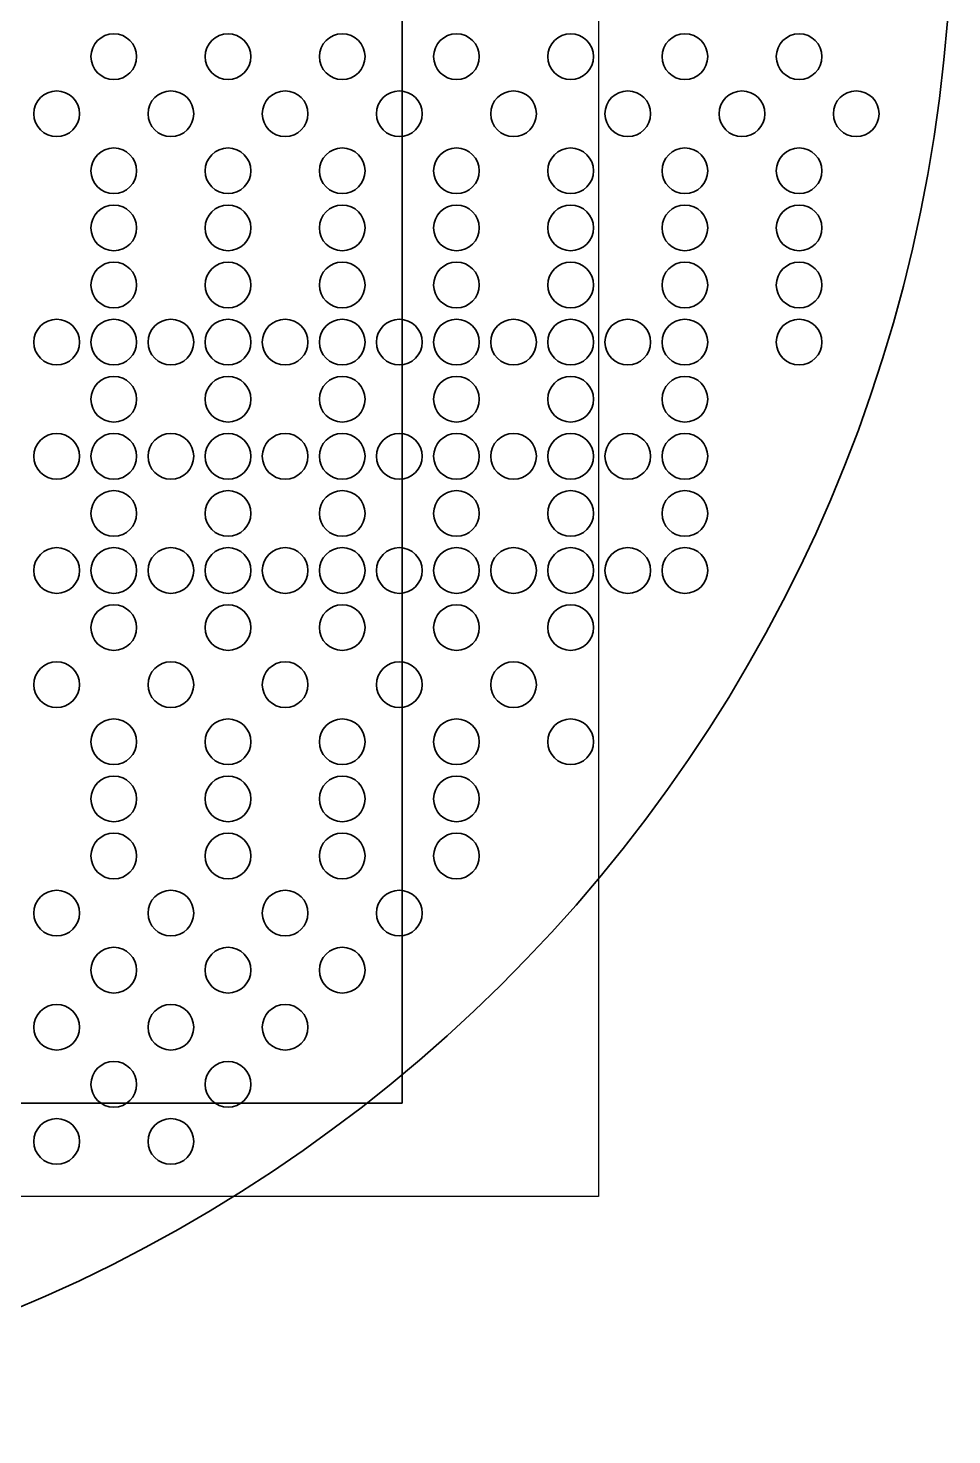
# Model space of a CAD drawing. Header units: millimetres. Extents: x -10 to 278, y -282 to -15.
# Drawn here: x 197.5 to 278.4, y -282.2 to -159 of the extents above; entities that cross this region are included whole.
import ezdxf

# ---------------------------------------------------------------- set-up
doc = ezdxf.new("R2010")
doc.units = ezdxf.units.MM
doc.header["$MEASUREMENT"] = 0
doc.layers.add('Layer 1', color=7, linetype='Continuous')
picture_1 = doc.add_image_def('image1.png', size_in_pixel=(4032, 3024))

msp = doc.modelspace()

# ---------------------------------------------------------------- linework, layer by layer
at = {"layer": 'Layer 1', "color": 222, "lineweight": 35, "true_color": 0xb81c8a}
msp.add_lwpolyline([(230.23, -253.14), (80.23, -253.14), (80.23, -43.14), (230.23, -43.14), (230.23, -253.14)], dxfattribs=at)
at = {"layer": 'Layer 1', "color": 179, "lineweight": 35, "true_color": 0x231f20}
for points, knots in [([(217.56, -130.88), (217.56, -130.88), (217.56, -55.88), (217.56, -55.88), (217.56, -55.88), (233, -55.88), (233, -55.88), (236.12, -55.88), (237.62, -52.04), (235.33, -49.93), (211.57, -28.05), (179.84, -14.68), (144.99, -14.68), (110.14, -14.68), (78.42, -28.05), (54.66, -49.93), (52.36, -52.04), (53.86, -55.88), (56.98, -55.88), (56.98, -55.88), (72.43, -55.88), (72.43, -55.88), (72.43, -55.88), (72.43, -130.88), (72.43, -130.88), (72.43, -130.88), (27.74, -130.88), (27.74, -130.88), (18.88, -130.88), (11.7, -138.03), (11.62, -146.89), (11.62, -147.26), (11.62, -147.63), (11.62, -148), (11.59, -221.33), (70.28, -280.68), (143.61, -281.42), (217.9, -282.17), (278.37, -222.18), (278.37, -148.05), (278.37, -147.67), (278.36, -147.28), (278.36, -146.89), (278.28, -138.03), (271.1, -130.88), (262.24, -130.88), (262.24, -130.88), (217.56, -130.88), (217.56, -130.88)], [0, 0, 0, 0, 1, 1, 1, 2, 2, 2, 3, 3, 3, 4, 4, 4, 5, 5, 5, 6, 6, 6, 7, 7, 7, 8, 8, 8, 9, 9, 9, 10, 10, 10, 11, 11, 11, 12, 12, 12, 13, 13, 13, 14, 14, 14, 15, 15, 15, 16, 16, 16, 16]), ([(204.99, -163.48), (203.89, -163.48), (202.99, -162.59), (202.99, -161.48), (202.99, -160.38), (203.89, -159.48), (204.99, -159.48), (206.1, -159.48), (206.99, -160.38), (206.99, -161.48), (206.99, -162.59), (206.1, -163.48), (204.99, -163.48)], [0, 0, 0, 0, 1, 1, 1, 2, 2, 2, 3, 3, 3, 4, 4, 4, 4]), ([(214.99, -163.48), (213.89, -163.48), (212.99, -162.59), (212.99, -161.48), (212.99, -160.38), (213.89, -159.48), (214.99, -159.48), (216.1, -159.48), (216.99, -160.38), (216.99, -161.48), (216.99, -162.59), (216.1, -163.48), (214.99, -163.48)], [0, 0, 0, 0, 1, 1, 1, 2, 2, 2, 3, 3, 3, 4, 4, 4, 4]), ([(224.99, -163.48), (223.89, -163.48), (222.99, -162.59), (222.99, -161.48), (222.99, -160.38), (223.89, -159.48), (224.99, -159.48), (226.1, -159.48), (226.99, -160.38), (226.99, -161.48), (226.99, -162.59), (226.1, -163.48), (224.99, -163.48)], [0, 0, 0, 0, 1, 1, 1, 2, 2, 2, 3, 3, 3, 4, 4, 4, 4]), ([(234.99, -163.48), (233.89, -163.48), (232.99, -162.59), (232.99, -161.48), (232.99, -160.38), (233.89, -159.48), (234.99, -159.48), (236.1, -159.48), (236.99, -160.38), (236.99, -161.48), (236.99, -162.59), (236.1, -163.48), (234.99, -163.48)], [0, 0, 0, 0, 1, 1, 1, 2, 2, 2, 3, 3, 3, 4, 4, 4, 4]), ([(244.99, -163.48), (243.89, -163.48), (242.99, -162.59), (242.99, -161.48), (242.99, -160.38), (243.89, -159.48), (244.99, -159.48), (246.1, -159.48), (246.99, -160.38), (246.99, -161.48), (246.99, -162.59), (246.1, -163.48), (244.99, -163.48)], [0, 0, 0, 0, 1, 1, 1, 2, 2, 2, 3, 3, 3, 4, 4, 4, 4]), ([(254.99, -163.48), (253.89, -163.48), (252.99, -162.59), (252.99, -161.48), (252.99, -160.38), (253.89, -159.48), (254.99, -159.48), (256.1, -159.48), (256.99, -160.38), (256.99, -161.48), (256.99, -162.59), (256.1, -163.48), (254.99, -163.48)], [0, 0, 0, 0, 1, 1, 1, 2, 2, 2, 3, 3, 3, 4, 4, 4, 4]), ([(264.99, -163.48), (263.89, -163.48), (262.99, -162.59), (262.99, -161.48), (262.99, -160.38), (263.89, -159.48), (264.99, -159.48), (266.1, -159.48), (266.99, -160.38), (266.99, -161.48), (266.99, -162.59), (266.1, -163.48), (264.99, -163.48)], [0, 0, 0, 0, 1, 1, 1, 2, 2, 2, 3, 3, 3, 4, 4, 4, 4]), ([(199.99, -168.48), (198.89, -168.48), (197.99, -167.59), (197.99, -166.48), (197.99, -165.38), (198.89, -164.48), (199.99, -164.48), (201.1, -164.48), (201.99, -165.38), (201.99, -166.48), (201.99, -167.59), (201.1, -168.48), (199.99, -168.48)], [0, 0, 0, 0, 1, 1, 1, 2, 2, 2, 3, 3, 3, 4, 4, 4, 4]), ([(209.99, -168.48), (208.89, -168.48), (207.99, -167.59), (207.99, -166.48), (207.99, -165.38), (208.89, -164.48), (209.99, -164.48), (211.1, -164.48), (211.99, -165.38), (211.99, -166.48), (211.99, -167.59), (211.1, -168.48), (209.99, -168.48)], [0, 0, 0, 0, 1, 1, 1, 2, 2, 2, 3, 3, 3, 4, 4, 4, 4]), ([(219.99, -168.48), (218.89, -168.48), (217.99, -167.59), (217.99, -166.48), (217.99, -165.38), (218.89, -164.48), (219.99, -164.48), (221.1, -164.48), (221.99, -165.38), (221.99, -166.48), (221.99, -167.59), (221.1, -168.48), (219.99, -168.48)], [0, 0, 0, 0, 1, 1, 1, 2, 2, 2, 3, 3, 3, 4, 4, 4, 4]), ([(229.99, -168.48), (228.89, -168.48), (227.99, -167.59), (227.99, -166.48), (227.99, -165.38), (228.89, -164.48), (229.99, -164.48), (231.1, -164.48), (231.99, -165.38), (231.99, -166.48), (231.99, -167.59), (231.1, -168.48), (229.99, -168.48)], [0, 0, 0, 0, 1, 1, 1, 2, 2, 2, 3, 3, 3, 4, 4, 4, 4]), ([(239.99, -168.48), (238.89, -168.48), (237.99, -167.59), (237.99, -166.48), (237.99, -165.38), (238.89, -164.48), (239.99, -164.48), (241.1, -164.48), (241.99, -165.38), (241.99, -166.48), (241.99, -167.59), (241.1, -168.48), (239.99, -168.48)], [0, 0, 0, 0, 1, 1, 1, 2, 2, 2, 3, 3, 3, 4, 4, 4, 4]), ([(249.99, -168.48), (248.89, -168.48), (247.99, -167.59), (247.99, -166.48), (247.99, -165.38), (248.89, -164.48), (249.99, -164.48), (251.1, -164.48), (251.99, -165.38), (251.99, -166.48), (251.99, -167.59), (251.1, -168.48), (249.99, -168.48)], [0, 0, 0, 0, 1, 1, 1, 2, 2, 2, 3, 3, 3, 4, 4, 4, 4]), ([(259.99, -168.48), (258.89, -168.48), (257.99, -167.59), (257.99, -166.48), (257.99, -165.38), (258.89, -164.48), (259.99, -164.48), (261.1, -164.48), (261.99, -165.38), (261.99, -166.48), (261.99, -167.59), (261.1, -168.48), (259.99, -168.48)], [0, 0, 0, 0, 1, 1, 1, 2, 2, 2, 3, 3, 3, 4, 4, 4, 4]), ([(269.99, -168.48), (268.89, -168.48), (267.99, -167.59), (267.99, -166.48), (267.99, -165.38), (268.89, -164.48), (269.99, -164.48), (271.1, -164.48), (271.99, -165.38), (271.99, -166.48), (271.99, -167.59), (271.1, -168.48), (269.99, -168.48)], [0, 0, 0, 0, 1, 1, 1, 2, 2, 2, 3, 3, 3, 4, 4, 4, 4]), ([(204.99, -173.48), (203.89, -173.48), (202.99, -172.59), (202.99, -171.48), (202.99, -170.38), (203.89, -169.48), (204.99, -169.48), (206.1, -169.48), (206.99, -170.38), (206.99, -171.48), (206.99, -172.59), (206.1, -173.48), (204.99, -173.48)], [0, 0, 0, 0, 1, 1, 1, 2, 2, 2, 3, 3, 3, 4, 4, 4, 4]), ([(214.99, -173.48), (213.89, -173.48), (212.99, -172.59), (212.99, -171.48), (212.99, -170.38), (213.89, -169.48), (214.99, -169.48), (216.1, -169.48), (216.99, -170.38), (216.99, -171.48), (216.99, -172.59), (216.1, -173.48), (214.99, -173.48)], [0, 0, 0, 0, 1, 1, 1, 2, 2, 2, 3, 3, 3, 4, 4, 4, 4]), ([(224.99, -173.48), (223.89, -173.48), (222.99, -172.59), (222.99, -171.48), (222.99, -170.38), (223.89, -169.48), (224.99, -169.48), (226.1, -169.48), (226.99, -170.38), (226.99, -171.48), (226.99, -172.59), (226.1, -173.48), (224.99, -173.48)], [0, 0, 0, 0, 1, 1, 1, 2, 2, 2, 3, 3, 3, 4, 4, 4, 4]), ([(234.99, -173.48), (233.89, -173.48), (232.99, -172.59), (232.99, -171.48), (232.99, -170.38), (233.89, -169.48), (234.99, -169.48), (236.1, -169.48), (236.99, -170.38), (236.99, -171.48), (236.99, -172.59), (236.1, -173.48), (234.99, -173.48)], [0, 0, 0, 0, 1, 1, 1, 2, 2, 2, 3, 3, 3, 4, 4, 4, 4]), ([(244.99, -173.48), (243.89, -173.48), (242.99, -172.59), (242.99, -171.48), (242.99, -170.38), (243.89, -169.48), (244.99, -169.48), (246.1, -169.48), (246.99, -170.38), (246.99, -171.48), (246.99, -172.59), (246.1, -173.48), (244.99, -173.48)], [0, 0, 0, 0, 1, 1, 1, 2, 2, 2, 3, 3, 3, 4, 4, 4, 4]), ([(254.99, -173.48), (253.89, -173.48), (252.99, -172.59), (252.99, -171.48), (252.99, -170.38), (253.89, -169.48), (254.99, -169.48), (256.1, -169.48), (256.99, -170.38), (256.99, -171.48), (256.99, -172.59), (256.1, -173.48), (254.99, -173.48)], [0, 0, 0, 0, 1, 1, 1, 2, 2, 2, 3, 3, 3, 4, 4, 4, 4]), ([(264.99, -173.48), (263.89, -173.48), (262.99, -172.59), (262.99, -171.48), (262.99, -170.38), (263.89, -169.48), (264.99, -169.48), (266.1, -169.48), (266.99, -170.38), (266.99, -171.48), (266.99, -172.59), (266.1, -173.48), (264.99, -173.48)], [0, 0, 0, 0, 1, 1, 1, 2, 2, 2, 3, 3, 3, 4, 4, 4, 4]), ([(204.99, -178.48), (203.89, -178.48), (202.99, -177.59), (202.99, -176.48), (202.99, -175.38), (203.89, -174.48), (204.99, -174.48), (206.1, -174.48), (206.99, -175.38), (206.99, -176.48), (206.99, -177.59), (206.1, -178.48), (204.99, -178.48)], [0, 0, 0, 0, 1, 1, 1, 2, 2, 2, 3, 3, 3, 4, 4, 4, 4]), ([(214.99, -178.48), (213.89, -178.48), (212.99, -177.59), (212.99, -176.48), (212.99, -175.38), (213.89, -174.48), (214.99, -174.48), (216.1, -174.48), (216.99, -175.38), (216.99, -176.48), (216.99, -177.59), (216.1, -178.48), (214.99, -178.48)], [0, 0, 0, 0, 1, 1, 1, 2, 2, 2, 3, 3, 3, 4, 4, 4, 4]), ([(224.99, -178.48), (223.89, -178.48), (222.99, -177.59), (222.99, -176.48), (222.99, -175.38), (223.89, -174.48), (224.99, -174.48), (226.1, -174.48), (226.99, -175.38), (226.99, -176.48), (226.99, -177.59), (226.1, -178.48), (224.99, -178.48)], [0, 0, 0, 0, 1, 1, 1, 2, 2, 2, 3, 3, 3, 4, 4, 4, 4]), ([(234.99, -178.48), (233.89, -178.48), (232.99, -177.59), (232.99, -176.48), (232.99, -175.38), (233.89, -174.48), (234.99, -174.48), (236.1, -174.48), (236.99, -175.38), (236.99, -176.48), (236.99, -177.59), (236.1, -178.48), (234.99, -178.48)], [0, 0, 0, 0, 1, 1, 1, 2, 2, 2, 3, 3, 3, 4, 4, 4, 4]), ([(244.99, -178.48), (243.89, -178.48), (242.99, -177.59), (242.99, -176.48), (242.99, -175.38), (243.89, -174.48), (244.99, -174.48), (246.1, -174.48), (246.99, -175.38), (246.99, -176.48), (246.99, -177.59), (246.1, -178.48), (244.99, -178.48)], [0, 0, 0, 0, 1, 1, 1, 2, 2, 2, 3, 3, 3, 4, 4, 4, 4]), ([(254.99, -178.48), (253.89, -178.48), (252.99, -177.59), (252.99, -176.48), (252.99, -175.38), (253.89, -174.48), (254.99, -174.48), (256.1, -174.48), (256.99, -175.38), (256.99, -176.48), (256.99, -177.59), (256.1, -178.48), (254.99, -178.48)], [0, 0, 0, 0, 1, 1, 1, 2, 2, 2, 3, 3, 3, 4, 4, 4, 4]), ([(264.99, -178.48), (263.89, -178.48), (262.99, -177.59), (262.99, -176.48), (262.99, -175.38), (263.89, -174.48), (264.99, -174.48), (266.1, -174.48), (266.99, -175.38), (266.99, -176.48), (266.99, -177.59), (266.1, -178.48), (264.99, -178.48)], [0, 0, 0, 0, 1, 1, 1, 2, 2, 2, 3, 3, 3, 4, 4, 4, 4]), ([(204.99, -183.48), (203.89, -183.48), (202.99, -182.59), (202.99, -181.48), (202.99, -180.38), (203.89, -179.48), (204.99, -179.48), (206.1, -179.48), (206.99, -180.38), (206.99, -181.48), (206.99, -182.59), (206.1, -183.48), (204.99, -183.48)], [0, 0, 0, 0, 1, 1, 1, 2, 2, 2, 3, 3, 3, 4, 4, 4, 4]), ([(214.99, -183.48), (213.89, -183.48), (212.99, -182.59), (212.99, -181.48), (212.99, -180.38), (213.89, -179.48), (214.99, -179.48), (216.1, -179.48), (216.99, -180.38), (216.99, -181.48), (216.99, -182.59), (216.1, -183.48), (214.99, -183.48)], [0, 0, 0, 0, 1, 1, 1, 2, 2, 2, 3, 3, 3, 4, 4, 4, 4]), ([(224.99, -183.48), (223.89, -183.48), (222.99, -182.59), (222.99, -181.48), (222.99, -180.38), (223.89, -179.48), (224.99, -179.48), (226.1, -179.48), (226.99, -180.38), (226.99, -181.48), (226.99, -182.59), (226.1, -183.48), (224.99, -183.48)], [0, 0, 0, 0, 1, 1, 1, 2, 2, 2, 3, 3, 3, 4, 4, 4, 4]), ([(234.99, -183.48), (233.89, -183.48), (232.99, -182.59), (232.99, -181.48), (232.99, -180.38), (233.89, -179.48), (234.99, -179.48), (236.1, -179.48), (236.99, -180.38), (236.99, -181.48), (236.99, -182.59), (236.1, -183.48), (234.99, -183.48)], [0, 0, 0, 0, 1, 1, 1, 2, 2, 2, 3, 3, 3, 4, 4, 4, 4]), ([(244.99, -183.48), (243.89, -183.48), (242.99, -182.59), (242.99, -181.48), (242.99, -180.38), (243.89, -179.48), (244.99, -179.48), (246.1, -179.48), (246.99, -180.38), (246.99, -181.48), (246.99, -182.59), (246.1, -183.48), (244.99, -183.48)], [0, 0, 0, 0, 1, 1, 1, 2, 2, 2, 3, 3, 3, 4, 4, 4, 4]), ([(254.99, -183.48), (253.89, -183.48), (252.99, -182.59), (252.99, -181.48), (252.99, -180.38), (253.89, -179.48), (254.99, -179.48), (256.1, -179.48), (256.99, -180.38), (256.99, -181.48), (256.99, -182.59), (256.1, -183.48), (254.99, -183.48)], [0, 0, 0, 0, 1, 1, 1, 2, 2, 2, 3, 3, 3, 4, 4, 4, 4]), ([(264.99, -183.48), (263.89, -183.48), (262.99, -182.59), (262.99, -181.48), (262.99, -180.38), (263.89, -179.48), (264.99, -179.48), (266.1, -179.48), (266.99, -180.38), (266.99, -181.48), (266.99, -182.59), (266.1, -183.48), (264.99, -183.48)], [0, 0, 0, 0, 1, 1, 1, 2, 2, 2, 3, 3, 3, 4, 4, 4, 4]), ([(199.99, -188.48), (198.89, -188.48), (197.99, -187.59), (197.99, -186.48), (197.99, -185.38), (198.89, -184.48), (199.99, -184.48), (201.1, -184.48), (201.99, -185.38), (201.99, -186.48), (201.99, -187.59), (201.1, -188.48), (199.99, -188.48)], [0, 0, 0, 0, 1, 1, 1, 2, 2, 2, 3, 3, 3, 4, 4, 4, 4]), ([(204.99, -188.48), (203.89, -188.48), (202.99, -187.59), (202.99, -186.48), (202.99, -185.38), (203.89, -184.48), (204.99, -184.48), (206.1, -184.48), (206.99, -185.38), (206.99, -186.48), (206.99, -187.59), (206.1, -188.48), (204.99, -188.48)], [0, 0, 0, 0, 1, 1, 1, 2, 2, 2, 3, 3, 3, 4, 4, 4, 4]), ([(209.99, -188.48), (208.89, -188.48), (207.99, -187.59), (207.99, -186.48), (207.99, -185.38), (208.89, -184.48), (209.99, -184.48), (211.1, -184.48), (211.99, -185.38), (211.99, -186.48), (211.99, -187.59), (211.1, -188.48), (209.99, -188.48)], [0, 0, 0, 0, 1, 1, 1, 2, 2, 2, 3, 3, 3, 4, 4, 4, 4]), ([(214.99, -188.48), (213.89, -188.48), (212.99, -187.59), (212.99, -186.48), (212.99, -185.38), (213.89, -184.48), (214.99, -184.48), (216.1, -184.48), (216.99, -185.38), (216.99, -186.48), (216.99, -187.59), (216.1, -188.48), (214.99, -188.48)], [0, 0, 0, 0, 1, 1, 1, 2, 2, 2, 3, 3, 3, 4, 4, 4, 4]), ([(219.99, -188.48), (218.89, -188.48), (217.99, -187.59), (217.99, -186.48), (217.99, -185.38), (218.89, -184.48), (219.99, -184.48), (221.1, -184.48), (221.99, -185.38), (221.99, -186.48), (221.99, -187.59), (221.1, -188.48), (219.99, -188.48)], [0, 0, 0, 0, 1, 1, 1, 2, 2, 2, 3, 3, 3, 4, 4, 4, 4]), ([(224.99, -188.48), (223.89, -188.48), (222.99, -187.59), (222.99, -186.48), (222.99, -185.38), (223.89, -184.48), (224.99, -184.48), (226.1, -184.48), (226.99, -185.38), (226.99, -186.48), (226.99, -187.59), (226.1, -188.48), (224.99, -188.48)], [0, 0, 0, 0, 1, 1, 1, 2, 2, 2, 3, 3, 3, 4, 4, 4, 4]), ([(229.99, -188.48), (228.89, -188.48), (227.99, -187.59), (227.99, -186.48), (227.99, -185.38), (228.89, -184.48), (229.99, -184.48), (231.1, -184.48), (231.99, -185.38), (231.99, -186.48), (231.99, -187.59), (231.1, -188.48), (229.99, -188.48)], [0, 0, 0, 0, 1, 1, 1, 2, 2, 2, 3, 3, 3, 4, 4, 4, 4]), ([(234.99, -188.48), (233.89, -188.48), (232.99, -187.59), (232.99, -186.48), (232.99, -185.38), (233.89, -184.48), (234.99, -184.48), (236.1, -184.48), (236.99, -185.38), (236.99, -186.48), (236.99, -187.59), (236.1, -188.48), (234.99, -188.48)], [0, 0, 0, 0, 1, 1, 1, 2, 2, 2, 3, 3, 3, 4, 4, 4, 4]), ([(239.99, -188.48), (238.89, -188.48), (237.99, -187.59), (237.99, -186.48), (237.99, -185.38), (238.89, -184.48), (239.99, -184.48), (241.1, -184.48), (241.99, -185.38), (241.99, -186.48), (241.99, -187.59), (241.1, -188.48), (239.99, -188.48)], [0, 0, 0, 0, 1, 1, 1, 2, 2, 2, 3, 3, 3, 4, 4, 4, 4]), ([(244.99, -188.48), (243.89, -188.48), (242.99, -187.59), (242.99, -186.48), (242.99, -185.38), (243.89, -184.48), (244.99, -184.48), (246.1, -184.48), (246.99, -185.38), (246.99, -186.48), (246.99, -187.59), (246.1, -188.48), (244.99, -188.48)], [0, 0, 0, 0, 1, 1, 1, 2, 2, 2, 3, 3, 3, 4, 4, 4, 4]), ([(249.99, -188.48), (248.89, -188.48), (247.99, -187.59), (247.99, -186.48), (247.99, -185.38), (248.89, -184.48), (249.99, -184.48), (251.1, -184.48), (251.99, -185.38), (251.99, -186.48), (251.99, -187.59), (251.1, -188.48), (249.99, -188.48)], [0, 0, 0, 0, 1, 1, 1, 2, 2, 2, 3, 3, 3, 4, 4, 4, 4]), ([(254.99, -188.48), (253.89, -188.48), (252.99, -187.59), (252.99, -186.48), (252.99, -185.38), (253.89, -184.48), (254.99, -184.48), (256.1, -184.48), (256.99, -185.38), (256.99, -186.48), (256.99, -187.59), (256.1, -188.48), (254.99, -188.48)], [0, 0, 0, 0, 1, 1, 1, 2, 2, 2, 3, 3, 3, 4, 4, 4, 4]), ([(264.99, -188.48), (263.89, -188.48), (262.99, -187.59), (262.99, -186.48), (262.99, -185.38), (263.89, -184.48), (264.99, -184.48), (266.1, -184.48), (266.99, -185.38), (266.99, -186.48), (266.99, -187.59), (266.1, -188.48), (264.99, -188.48)], [0, 0, 0, 0, 1, 1, 1, 2, 2, 2, 3, 3, 3, 4, 4, 4, 4]), ([(204.99, -193.48), (203.89, -193.48), (202.99, -192.59), (202.99, -191.48), (202.99, -190.38), (203.89, -189.48), (204.99, -189.48), (206.1, -189.48), (206.99, -190.38), (206.99, -191.48), (206.99, -192.59), (206.1, -193.48), (204.99, -193.48)], [0, 0, 0, 0, 1, 1, 1, 2, 2, 2, 3, 3, 3, 4, 4, 4, 4]), ([(214.99, -193.48), (213.89, -193.48), (212.99, -192.59), (212.99, -191.48), (212.99, -190.38), (213.89, -189.48), (214.99, -189.48), (216.1, -189.48), (216.99, -190.38), (216.99, -191.48), (216.99, -192.59), (216.1, -193.48), (214.99, -193.48)], [0, 0, 0, 0, 1, 1, 1, 2, 2, 2, 3, 3, 3, 4, 4, 4, 4]), ([(224.99, -193.48), (223.89, -193.48), (222.99, -192.59), (222.99, -191.48), (222.99, -190.38), (223.89, -189.48), (224.99, -189.48), (226.1, -189.48), (226.99, -190.38), (226.99, -191.48), (226.99, -192.59), (226.1, -193.48), (224.99, -193.48)], [0, 0, 0, 0, 1, 1, 1, 2, 2, 2, 3, 3, 3, 4, 4, 4, 4]), ([(234.99, -193.48), (233.89, -193.48), (232.99, -192.59), (232.99, -191.48), (232.99, -190.38), (233.89, -189.48), (234.99, -189.48), (236.1, -189.48), (236.99, -190.38), (236.99, -191.48), (236.99, -192.59), (236.1, -193.48), (234.99, -193.48)], [0, 0, 0, 0, 1, 1, 1, 2, 2, 2, 3, 3, 3, 4, 4, 4, 4]), ([(244.99, -193.48), (243.89, -193.48), (242.99, -192.59), (242.99, -191.48), (242.99, -190.38), (243.89, -189.48), (244.99, -189.48), (246.1, -189.48), (246.99, -190.38), (246.99, -191.48), (246.99, -192.59), (246.1, -193.48), (244.99, -193.48)], [0, 0, 0, 0, 1, 1, 1, 2, 2, 2, 3, 3, 3, 4, 4, 4, 4]), ([(254.99, -193.48), (253.89, -193.48), (252.99, -192.59), (252.99, -191.48), (252.99, -190.38), (253.89, -189.48), (254.99, -189.48), (256.1, -189.48), (256.99, -190.38), (256.99, -191.48), (256.99, -192.59), (256.1, -193.48), (254.99, -193.48)], [0, 0, 0, 0, 1, 1, 1, 2, 2, 2, 3, 3, 3, 4, 4, 4, 4]), ([(199.99, -198.48), (198.89, -198.48), (197.99, -197.59), (197.99, -196.48), (197.99, -195.38), (198.89, -194.48), (199.99, -194.48), (201.1, -194.48), (201.99, -195.38), (201.99, -196.48), (201.99, -197.59), (201.1, -198.48), (199.99, -198.48)], [0, 0, 0, 0, 1, 1, 1, 2, 2, 2, 3, 3, 3, 4, 4, 4, 4]), ([(204.99, -198.48), (203.89, -198.48), (202.99, -197.59), (202.99, -196.48), (202.99, -195.38), (203.89, -194.48), (204.99, -194.48), (206.1, -194.48), (206.99, -195.38), (206.99, -196.48), (206.99, -197.59), (206.1, -198.48), (204.99, -198.48)], [0, 0, 0, 0, 1, 1, 1, 2, 2, 2, 3, 3, 3, 4, 4, 4, 4]), ([(209.99, -198.48), (208.89, -198.48), (207.99, -197.59), (207.99, -196.48), (207.99, -195.38), (208.89, -194.48), (209.99, -194.48), (211.1, -194.48), (211.99, -195.38), (211.99, -196.48), (211.99, -197.59), (211.1, -198.48), (209.99, -198.48)], [0, 0, 0, 0, 1, 1, 1, 2, 2, 2, 3, 3, 3, 4, 4, 4, 4]), ([(214.99, -198.48), (213.89, -198.48), (212.99, -197.59), (212.99, -196.48), (212.99, -195.38), (213.89, -194.48), (214.99, -194.48), (216.1, -194.48), (216.99, -195.38), (216.99, -196.48), (216.99, -197.59), (216.1, -198.48), (214.99, -198.48)], [0, 0, 0, 0, 1, 1, 1, 2, 2, 2, 3, 3, 3, 4, 4, 4, 4]), ([(219.99, -198.48), (218.89, -198.48), (217.99, -197.59), (217.99, -196.48), (217.99, -195.38), (218.89, -194.48), (219.99, -194.48), (221.1, -194.48), (221.99, -195.38), (221.99, -196.48), (221.99, -197.59), (221.1, -198.48), (219.99, -198.48)], [0, 0, 0, 0, 1, 1, 1, 2, 2, 2, 3, 3, 3, 4, 4, 4, 4]), ([(224.99, -198.48), (223.89, -198.48), (222.99, -197.59), (222.99, -196.48), (222.99, -195.38), (223.89, -194.48), (224.99, -194.48), (226.1, -194.48), (226.99, -195.38), (226.99, -196.48), (226.99, -197.59), (226.1, -198.48), (224.99, -198.48)], [0, 0, 0, 0, 1, 1, 1, 2, 2, 2, 3, 3, 3, 4, 4, 4, 4]), ([(229.99, -198.48), (228.89, -198.48), (227.99, -197.59), (227.99, -196.48), (227.99, -195.38), (228.89, -194.48), (229.99, -194.48), (231.1, -194.48), (231.99, -195.38), (231.99, -196.48), (231.99, -197.59), (231.1, -198.48), (229.99, -198.48)], [0, 0, 0, 0, 1, 1, 1, 2, 2, 2, 3, 3, 3, 4, 4, 4, 4]), ([(234.99, -198.48), (233.89, -198.48), (232.99, -197.59), (232.99, -196.48), (232.99, -195.38), (233.89, -194.48), (234.99, -194.48), (236.1, -194.48), (236.99, -195.38), (236.99, -196.48), (236.99, -197.59), (236.1, -198.48), (234.99, -198.48)], [0, 0, 0, 0, 1, 1, 1, 2, 2, 2, 3, 3, 3, 4, 4, 4, 4]), ([(239.99, -198.48), (238.89, -198.48), (237.99, -197.59), (237.99, -196.48), (237.99, -195.38), (238.89, -194.48), (239.99, -194.48), (241.1, -194.48), (241.99, -195.38), (241.99, -196.48), (241.99, -197.59), (241.1, -198.48), (239.99, -198.48)], [0, 0, 0, 0, 1, 1, 1, 2, 2, 2, 3, 3, 3, 4, 4, 4, 4]), ([(244.99, -198.48), (243.89, -198.48), (242.99, -197.59), (242.99, -196.48), (242.99, -195.38), (243.89, -194.48), (244.99, -194.48), (246.1, -194.48), (246.99, -195.38), (246.99, -196.48), (246.99, -197.59), (246.1, -198.48), (244.99, -198.48)], [0, 0, 0, 0, 1, 1, 1, 2, 2, 2, 3, 3, 3, 4, 4, 4, 4]), ([(249.99, -198.48), (248.89, -198.48), (247.99, -197.59), (247.99, -196.48), (247.99, -195.38), (248.89, -194.48), (249.99, -194.48), (251.1, -194.48), (251.99, -195.38), (251.99, -196.48), (251.99, -197.59), (251.1, -198.48), (249.99, -198.48)], [0, 0, 0, 0, 1, 1, 1, 2, 2, 2, 3, 3, 3, 4, 4, 4, 4]), ([(254.99, -198.48), (253.89, -198.48), (252.99, -197.59), (252.99, -196.48), (252.99, -195.38), (253.89, -194.48), (254.99, -194.48), (256.1, -194.48), (256.99, -195.38), (256.99, -196.48), (256.99, -197.59), (256.1, -198.48), (254.99, -198.48)], [0, 0, 0, 0, 1, 1, 1, 2, 2, 2, 3, 3, 3, 4, 4, 4, 4]), ([(204.99, -203.48), (203.89, -203.48), (202.99, -202.59), (202.99, -201.48), (202.99, -200.38), (203.89, -199.48), (204.99, -199.48), (206.1, -199.48), (206.99, -200.38), (206.99, -201.48), (206.99, -202.59), (206.1, -203.48), (204.99, -203.48)], [0, 0, 0, 0, 1, 1, 1, 2, 2, 2, 3, 3, 3, 4, 4, 4, 4]), ([(214.99, -203.48), (213.89, -203.48), (212.99, -202.59), (212.99, -201.48), (212.99, -200.38), (213.89, -199.48), (214.99, -199.48), (216.1, -199.48), (216.99, -200.38), (216.99, -201.48), (216.99, -202.59), (216.1, -203.48), (214.99, -203.48)], [0, 0, 0, 0, 1, 1, 1, 2, 2, 2, 3, 3, 3, 4, 4, 4, 4]), ([(224.99, -203.48), (223.89, -203.48), (222.99, -202.59), (222.99, -201.48), (222.99, -200.38), (223.89, -199.48), (224.99, -199.48), (226.1, -199.48), (226.99, -200.38), (226.99, -201.48), (226.99, -202.59), (226.1, -203.48), (224.99, -203.48)], [0, 0, 0, 0, 1, 1, 1, 2, 2, 2, 3, 3, 3, 4, 4, 4, 4]), ([(234.99, -203.48), (233.89, -203.48), (232.99, -202.59), (232.99, -201.48), (232.99, -200.38), (233.89, -199.48), (234.99, -199.48), (236.1, -199.48), (236.99, -200.38), (236.99, -201.48), (236.99, -202.59), (236.1, -203.48), (234.99, -203.48)], [0, 0, 0, 0, 1, 1, 1, 2, 2, 2, 3, 3, 3, 4, 4, 4, 4]), ([(244.99, -203.48), (243.89, -203.48), (242.99, -202.59), (242.99, -201.48), (242.99, -200.38), (243.89, -199.48), (244.99, -199.48), (246.1, -199.48), (246.99, -200.38), (246.99, -201.48), (246.99, -202.59), (246.1, -203.48), (244.99, -203.48)], [0, 0, 0, 0, 1, 1, 1, 2, 2, 2, 3, 3, 3, 4, 4, 4, 4]), ([(254.99, -203.48), (253.89, -203.48), (252.99, -202.59), (252.99, -201.48), (252.99, -200.38), (253.89, -199.48), (254.99, -199.48), (256.1, -199.48), (256.99, -200.38), (256.99, -201.48), (256.99, -202.59), (256.1, -203.48), (254.99, -203.48)], [0, 0, 0, 0, 1, 1, 1, 2, 2, 2, 3, 3, 3, 4, 4, 4, 4]), ([(199.99, -208.48), (198.89, -208.48), (197.99, -207.59), (197.99, -206.48), (197.99, -205.38), (198.89, -204.48), (199.99, -204.48), (201.1, -204.48), (201.99, -205.38), (201.99, -206.48), (201.99, -207.59), (201.1, -208.48), (199.99, -208.48)], [0, 0, 0, 0, 1, 1, 1, 2, 2, 2, 3, 3, 3, 4, 4, 4, 4]), ([(204.99, -208.48), (203.89, -208.48), (202.99, -207.59), (202.99, -206.48), (202.99, -205.38), (203.89, -204.48), (204.99, -204.48), (206.1, -204.48), (206.99, -205.38), (206.99, -206.48), (206.99, -207.59), (206.1, -208.48), (204.99, -208.48)], [0, 0, 0, 0, 1, 1, 1, 2, 2, 2, 3, 3, 3, 4, 4, 4, 4]), ([(209.99, -208.48), (208.89, -208.48), (207.99, -207.59), (207.99, -206.48), (207.99, -205.38), (208.89, -204.48), (209.99, -204.48), (211.1, -204.48), (211.99, -205.38), (211.99, -206.48), (211.99, -207.59), (211.1, -208.48), (209.99, -208.48)], [0, 0, 0, 0, 1, 1, 1, 2, 2, 2, 3, 3, 3, 4, 4, 4, 4]), ([(214.99, -208.48), (213.89, -208.48), (212.99, -207.59), (212.99, -206.48), (212.99, -205.38), (213.89, -204.48), (214.99, -204.48), (216.1, -204.48), (216.99, -205.38), (216.99, -206.48), (216.99, -207.59), (216.1, -208.48), (214.99, -208.48)], [0, 0, 0, 0, 1, 1, 1, 2, 2, 2, 3, 3, 3, 4, 4, 4, 4]), ([(219.99, -208.48), (218.89, -208.48), (217.99, -207.59), (217.99, -206.48), (217.99, -205.38), (218.89, -204.48), (219.99, -204.48), (221.1, -204.48), (221.99, -205.38), (221.99, -206.48), (221.99, -207.59), (221.1, -208.48), (219.99, -208.48)], [0, 0, 0, 0, 1, 1, 1, 2, 2, 2, 3, 3, 3, 4, 4, 4, 4]), ([(224.99, -208.48), (223.89, -208.48), (222.99, -207.59), (222.99, -206.48), (222.99, -205.38), (223.89, -204.48), (224.99, -204.48), (226.1, -204.48), (226.99, -205.38), (226.99, -206.48), (226.99, -207.59), (226.1, -208.48), (224.99, -208.48)], [0, 0, 0, 0, 1, 1, 1, 2, 2, 2, 3, 3, 3, 4, 4, 4, 4]), ([(229.99, -208.48), (228.89, -208.48), (227.99, -207.59), (227.99, -206.48), (227.99, -205.38), (228.89, -204.48), (229.99, -204.48), (231.1, -204.48), (231.99, -205.38), (231.99, -206.48), (231.99, -207.59), (231.1, -208.48), (229.99, -208.48)], [0, 0, 0, 0, 1, 1, 1, 2, 2, 2, 3, 3, 3, 4, 4, 4, 4]), ([(234.99, -208.48), (233.89, -208.48), (232.99, -207.59), (232.99, -206.48), (232.99, -205.38), (233.89, -204.48), (234.99, -204.48), (236.1, -204.48), (236.99, -205.38), (236.99, -206.48), (236.99, -207.59), (236.1, -208.48), (234.99, -208.48)], [0, 0, 0, 0, 1, 1, 1, 2, 2, 2, 3, 3, 3, 4, 4, 4, 4]), ([(239.99, -208.48), (238.89, -208.48), (237.99, -207.59), (237.99, -206.48), (237.99, -205.38), (238.89, -204.48), (239.99, -204.48), (241.1, -204.48), (241.99, -205.38), (241.99, -206.48), (241.99, -207.59), (241.1, -208.48), (239.99, -208.48)], [0, 0, 0, 0, 1, 1, 1, 2, 2, 2, 3, 3, 3, 4, 4, 4, 4]), ([(244.99, -208.48), (243.89, -208.48), (242.99, -207.59), (242.99, -206.48), (242.99, -205.38), (243.89, -204.48), (244.99, -204.48), (246.1, -204.48), (246.99, -205.38), (246.99, -206.48), (246.99, -207.59), (246.1, -208.48), (244.99, -208.48)], [0, 0, 0, 0, 1, 1, 1, 2, 2, 2, 3, 3, 3, 4, 4, 4, 4]), ([(249.99, -208.48), (248.89, -208.48), (247.99, -207.59), (247.99, -206.48), (247.99, -205.38), (248.89, -204.48), (249.99, -204.48), (251.1, -204.48), (251.99, -205.38), (251.99, -206.48), (251.99, -207.59), (251.1, -208.48), (249.99, -208.48)], [0, 0, 0, 0, 1, 1, 1, 2, 2, 2, 3, 3, 3, 4, 4, 4, 4]), ([(254.99, -208.48), (253.89, -208.48), (252.99, -207.59), (252.99, -206.48), (252.99, -205.38), (253.89, -204.48), (254.99, -204.48), (256.1, -204.48), (256.99, -205.38), (256.99, -206.48), (256.99, -207.59), (256.1, -208.48), (254.99, -208.48)], [0, 0, 0, 0, 1, 1, 1, 2, 2, 2, 3, 3, 3, 4, 4, 4, 4]), ([(204.99, -213.48), (203.89, -213.48), (202.99, -212.59), (202.99, -211.48), (202.99, -210.38), (203.89, -209.48), (204.99, -209.48), (206.1, -209.48), (206.99, -210.38), (206.99, -211.48), (206.99, -212.59), (206.1, -213.48), (204.99, -213.48)], [0, 0, 0, 0, 1, 1, 1, 2, 2, 2, 3, 3, 3, 4, 4, 4, 4]), ([(214.99, -213.48), (213.89, -213.48), (212.99, -212.59), (212.99, -211.48), (212.99, -210.38), (213.89, -209.48), (214.99, -209.48), (216.1, -209.48), (216.99, -210.38), (216.99, -211.48), (216.99, -212.59), (216.1, -213.48), (214.99, -213.48)], [0, 0, 0, 0, 1, 1, 1, 2, 2, 2, 3, 3, 3, 4, 4, 4, 4]), ([(224.99, -213.48), (223.89, -213.48), (222.99, -212.59), (222.99, -211.48), (222.99, -210.38), (223.89, -209.48), (224.99, -209.48), (226.1, -209.48), (226.99, -210.38), (226.99, -211.48), (226.99, -212.59), (226.1, -213.48), (224.99, -213.48)], [0, 0, 0, 0, 1, 1, 1, 2, 2, 2, 3, 3, 3, 4, 4, 4, 4]), ([(234.99, -213.48), (233.89, -213.48), (232.99, -212.59), (232.99, -211.48), (232.99, -210.38), (233.89, -209.48), (234.99, -209.48), (236.1, -209.48), (236.99, -210.38), (236.99, -211.48), (236.99, -212.59), (236.1, -213.48), (234.99, -213.48)], [0, 0, 0, 0, 1, 1, 1, 2, 2, 2, 3, 3, 3, 4, 4, 4, 4]), ([(244.99, -213.48), (243.89, -213.48), (242.99, -212.59), (242.99, -211.48), (242.99, -210.38), (243.89, -209.48), (244.99, -209.48), (246.1, -209.48), (246.99, -210.38), (246.99, -211.48), (246.99, -212.59), (246.1, -213.48), (244.99, -213.48)], [0, 0, 0, 0, 1, 1, 1, 2, 2, 2, 3, 3, 3, 4, 4, 4, 4]), ([(199.99, -218.48), (198.89, -218.48), (197.99, -217.59), (197.99, -216.48), (197.99, -215.38), (198.89, -214.48), (199.99, -214.48), (201.1, -214.48), (201.99, -215.38), (201.99, -216.48), (201.99, -217.59), (201.1, -218.48), (199.99, -218.48)], [0, 0, 0, 0, 1, 1, 1, 2, 2, 2, 3, 3, 3, 4, 4, 4, 4]), ([(209.99, -218.48), (208.89, -218.48), (207.99, -217.59), (207.99, -216.48), (207.99, -215.38), (208.89, -214.48), (209.99, -214.48), (211.1, -214.48), (211.99, -215.38), (211.99, -216.48), (211.99, -217.59), (211.1, -218.48), (209.99, -218.48)], [0, 0, 0, 0, 1, 1, 1, 2, 2, 2, 3, 3, 3, 4, 4, 4, 4]), ([(219.99, -218.48), (218.89, -218.48), (217.99, -217.59), (217.99, -216.48), (217.99, -215.38), (218.89, -214.48), (219.99, -214.48), (221.1, -214.48), (221.99, -215.38), (221.99, -216.48), (221.99, -217.59), (221.1, -218.48), (219.99, -218.48)], [0, 0, 0, 0, 1, 1, 1, 2, 2, 2, 3, 3, 3, 4, 4, 4, 4]), ([(229.99, -218.48), (228.89, -218.48), (227.99, -217.59), (227.99, -216.48), (227.99, -215.38), (228.89, -214.48), (229.99, -214.48), (231.1, -214.48), (231.99, -215.38), (231.99, -216.48), (231.99, -217.59), (231.1, -218.48), (229.99, -218.48)], [0, 0, 0, 0, 1, 1, 1, 2, 2, 2, 3, 3, 3, 4, 4, 4, 4]), ([(239.99, -218.48), (238.89, -218.48), (237.99, -217.59), (237.99, -216.48), (237.99, -215.38), (238.89, -214.48), (239.99, -214.48), (241.1, -214.48), (241.99, -215.38), (241.99, -216.48), (241.99, -217.59), (241.1, -218.48), (239.99, -218.48)], [0, 0, 0, 0, 1, 1, 1, 2, 2, 2, 3, 3, 3, 4, 4, 4, 4]), ([(204.99, -223.48), (203.89, -223.48), (202.99, -222.59), (202.99, -221.48), (202.99, -220.38), (203.89, -219.48), (204.99, -219.48), (206.1, -219.48), (206.99, -220.38), (206.99, -221.48), (206.99, -222.59), (206.1, -223.48), (204.99, -223.48)], [0, 0, 0, 0, 1, 1, 1, 2, 2, 2, 3, 3, 3, 4, 4, 4, 4]), ([(214.99, -223.48), (213.89, -223.48), (212.99, -222.59), (212.99, -221.48), (212.99, -220.38), (213.89, -219.48), (214.99, -219.48), (216.1, -219.48), (216.99, -220.38), (216.99, -221.48), (216.99, -222.59), (216.1, -223.48), (214.99, -223.48)], [0, 0, 0, 0, 1, 1, 1, 2, 2, 2, 3, 3, 3, 4, 4, 4, 4]), ([(224.99, -223.48), (223.89, -223.48), (222.99, -222.59), (222.99, -221.48), (222.99, -220.38), (223.89, -219.48), (224.99, -219.48), (226.1, -219.48), (226.99, -220.38), (226.99, -221.48), (226.99, -222.59), (226.1, -223.48), (224.99, -223.48)], [0, 0, 0, 0, 1, 1, 1, 2, 2, 2, 3, 3, 3, 4, 4, 4, 4]), ([(234.99, -223.48), (233.89, -223.48), (232.99, -222.59), (232.99, -221.48), (232.99, -220.38), (233.89, -219.48), (234.99, -219.48), (236.1, -219.48), (236.99, -220.38), (236.99, -221.48), (236.99, -222.59), (236.1, -223.48), (234.99, -223.48)], [0, 0, 0, 0, 1, 1, 1, 2, 2, 2, 3, 3, 3, 4, 4, 4, 4]), ([(244.99, -223.48), (243.89, -223.48), (242.99, -222.59), (242.99, -221.48), (242.99, -220.38), (243.89, -219.48), (244.99, -219.48), (246.1, -219.48), (246.99, -220.38), (246.99, -221.48), (246.99, -222.59), (246.1, -223.48), (244.99, -223.48)], [0, 0, 0, 0, 1, 1, 1, 2, 2, 2, 3, 3, 3, 4, 4, 4, 4]), ([(204.99, -228.48), (203.89, -228.48), (202.99, -227.59), (202.99, -226.48), (202.99, -225.38), (203.89, -224.48), (204.99, -224.48), (206.1, -224.48), (206.99, -225.38), (206.99, -226.48), (206.99, -227.59), (206.1, -228.48), (204.99, -228.48)], [0, 0, 0, 0, 1, 1, 1, 2, 2, 2, 3, 3, 3, 4, 4, 4, 4]), ([(214.99, -228.48), (213.89, -228.48), (212.99, -227.59), (212.99, -226.48), (212.99, -225.38), (213.89, -224.48), (214.99, -224.48), (216.1, -224.48), (216.99, -225.38), (216.99, -226.48), (216.99, -227.59), (216.1, -228.48), (214.99, -228.48)], [0, 0, 0, 0, 1, 1, 1, 2, 2, 2, 3, 3, 3, 4, 4, 4, 4]), ([(224.99, -228.48), (223.89, -228.48), (222.99, -227.59), (222.99, -226.48), (222.99, -225.38), (223.89, -224.48), (224.99, -224.48), (226.1, -224.48), (226.99, -225.38), (226.99, -226.48), (226.99, -227.59), (226.1, -228.48), (224.99, -228.48)], [0, 0, 0, 0, 1, 1, 1, 2, 2, 2, 3, 3, 3, 4, 4, 4, 4]), ([(234.99, -228.48), (233.89, -228.48), (232.99, -227.59), (232.99, -226.48), (232.99, -225.38), (233.89, -224.48), (234.99, -224.48), (236.1, -224.48), (236.99, -225.38), (236.99, -226.48), (236.99, -227.59), (236.1, -228.48), (234.99, -228.48)], [0, 0, 0, 0, 1, 1, 1, 2, 2, 2, 3, 3, 3, 4, 4, 4, 4]), ([(204.99, -233.48), (203.89, -233.48), (202.99, -232.59), (202.99, -231.48), (202.99, -230.38), (203.89, -229.48), (204.99, -229.48), (206.1, -229.48), (206.99, -230.38), (206.99, -231.48), (206.99, -232.59), (206.1, -233.48), (204.99, -233.48)], [0, 0, 0, 0, 1, 1, 1, 2, 2, 2, 3, 3, 3, 4, 4, 4, 4]), ([(214.99, -233.48), (213.89, -233.48), (212.99, -232.59), (212.99, -231.48), (212.99, -230.38), (213.89, -229.48), (214.99, -229.48), (216.1, -229.48), (216.99, -230.38), (216.99, -231.48), (216.99, -232.59), (216.1, -233.48), (214.99, -233.48)], [0, 0, 0, 0, 1, 1, 1, 2, 2, 2, 3, 3, 3, 4, 4, 4, 4]), ([(224.99, -233.48), (223.89, -233.48), (222.99, -232.59), (222.99, -231.48), (222.99, -230.38), (223.89, -229.48), (224.99, -229.48), (226.1, -229.48), (226.99, -230.38), (226.99, -231.48), (226.99, -232.59), (226.1, -233.48), (224.99, -233.48)], [0, 0, 0, 0, 1, 1, 1, 2, 2, 2, 3, 3, 3, 4, 4, 4, 4]), ([(234.99, -233.48), (233.89, -233.48), (232.99, -232.59), (232.99, -231.48), (232.99, -230.38), (233.89, -229.48), (234.99, -229.48), (236.1, -229.48), (236.99, -230.38), (236.99, -231.48), (236.99, -232.59), (236.1, -233.48), (234.99, -233.48)], [0, 0, 0, 0, 1, 1, 1, 2, 2, 2, 3, 3, 3, 4, 4, 4, 4]), ([(199.99, -238.48), (198.89, -238.48), (197.99, -237.59), (197.99, -236.48), (197.99, -235.38), (198.89, -234.48), (199.99, -234.48), (201.1, -234.48), (201.99, -235.38), (201.99, -236.48), (201.99, -237.59), (201.1, -238.48), (199.99, -238.48)], [0, 0, 0, 0, 1, 1, 1, 2, 2, 2, 3, 3, 3, 4, 4, 4, 4]), ([(209.99, -238.48), (208.89, -238.48), (207.99, -237.59), (207.99, -236.48), (207.99, -235.38), (208.89, -234.48), (209.99, -234.48), (211.1, -234.48), (211.99, -235.38), (211.99, -236.48), (211.99, -237.59), (211.1, -238.48), (209.99, -238.48)], [0, 0, 0, 0, 1, 1, 1, 2, 2, 2, 3, 3, 3, 4, 4, 4, 4]), ([(219.99, -238.48), (218.89, -238.48), (217.99, -237.59), (217.99, -236.48), (217.99, -235.38), (218.89, -234.48), (219.99, -234.48), (221.1, -234.48), (221.99, -235.38), (221.99, -236.48), (221.99, -237.59), (221.1, -238.48), (219.99, -238.48)], [0, 0, 0, 0, 1, 1, 1, 2, 2, 2, 3, 3, 3, 4, 4, 4, 4]), ([(229.99, -238.48), (228.89, -238.48), (227.99, -237.59), (227.99, -236.48), (227.99, -235.38), (228.89, -234.48), (229.99, -234.48), (231.1, -234.48), (231.99, -235.38), (231.99, -236.48), (231.99, -237.59), (231.1, -238.48), (229.99, -238.48)], [0, 0, 0, 0, 1, 1, 1, 2, 2, 2, 3, 3, 3, 4, 4, 4, 4]), ([(204.99, -243.48), (203.89, -243.48), (202.99, -242.59), (202.99, -241.48), (202.99, -240.38), (203.89, -239.48), (204.99, -239.48), (206.1, -239.48), (206.99, -240.38), (206.99, -241.48), (206.99, -242.59), (206.1, -243.48), (204.99, -243.48)], [0, 0, 0, 0, 1, 1, 1, 2, 2, 2, 3, 3, 3, 4, 4, 4, 4]), ([(214.99, -243.48), (213.89, -243.48), (212.99, -242.59), (212.99, -241.48), (212.99, -240.38), (213.89, -239.48), (214.99, -239.48), (216.1, -239.48), (216.99, -240.38), (216.99, -241.48), (216.99, -242.59), (216.1, -243.48), (214.99, -243.48)], [0, 0, 0, 0, 1, 1, 1, 2, 2, 2, 3, 3, 3, 4, 4, 4, 4]), ([(224.99, -243.48), (223.89, -243.48), (222.99, -242.59), (222.99, -241.48), (222.99, -240.38), (223.89, -239.48), (224.99, -239.48), (226.1, -239.48), (226.99, -240.38), (226.99, -241.48), (226.99, -242.59), (226.1, -243.48), (224.99, -243.48)], [0, 0, 0, 0, 1, 1, 1, 2, 2, 2, 3, 3, 3, 4, 4, 4, 4]), ([(199.99, -248.48), (198.89, -248.48), (197.99, -247.59), (197.99, -246.48), (197.99, -245.38), (198.89, -244.48), (199.99, -244.48), (201.1, -244.48), (201.99, -245.38), (201.99, -246.48), (201.99, -247.59), (201.1, -248.48), (199.99, -248.48)], [0, 0, 0, 0, 1, 1, 1, 2, 2, 2, 3, 3, 3, 4, 4, 4, 4]), ([(209.99, -248.48), (208.89, -248.48), (207.99, -247.59), (207.99, -246.48), (207.99, -245.38), (208.89, -244.48), (209.99, -244.48), (211.1, -244.48), (211.99, -245.38), (211.99, -246.48), (211.99, -247.59), (211.1, -248.48), (209.99, -248.48)], [0, 0, 0, 0, 1, 1, 1, 2, 2, 2, 3, 3, 3, 4, 4, 4, 4]), ([(219.99, -248.48), (218.89, -248.48), (217.99, -247.59), (217.99, -246.48), (217.99, -245.38), (218.89, -244.48), (219.99, -244.48), (221.1, -244.48), (221.99, -245.38), (221.99, -246.48), (221.99, -247.59), (221.1, -248.48), (219.99, -248.48)], [0, 0, 0, 0, 1, 1, 1, 2, 2, 2, 3, 3, 3, 4, 4, 4, 4]), ([(204.99, -253.48), (203.89, -253.48), (202.99, -252.59), (202.99, -251.48), (202.99, -250.38), (203.89, -249.48), (204.99, -249.48), (206.1, -249.48), (206.99, -250.38), (206.99, -251.48), (206.99, -252.59), (206.1, -253.48), (204.99, -253.48)], [0, 0, 0, 0, 1, 1, 1, 2, 2, 2, 3, 3, 3, 4, 4, 4, 4]), ([(214.99, -253.48), (213.89, -253.48), (212.99, -252.59), (212.99, -251.48), (212.99, -250.38), (213.89, -249.48), (214.99, -249.48), (216.1, -249.48), (216.99, -250.38), (216.99, -251.48), (216.99, -252.59), (216.1, -253.48), (214.99, -253.48)], [0, 0, 0, 0, 1, 1, 1, 2, 2, 2, 3, 3, 3, 4, 4, 4, 4]), ([(199.99, -258.48), (198.89, -258.48), (197.99, -257.59), (197.99, -256.48), (197.99, -255.38), (198.89, -254.48), (199.99, -254.48), (201.1, -254.48), (201.99, -255.38), (201.99, -256.48), (201.99, -257.59), (201.1, -258.48), (199.99, -258.48)], [0, 0, 0, 0, 1, 1, 1, 2, 2, 2, 3, 3, 3, 4, 4, 4, 4]), ([(209.99, -258.48), (208.89, -258.48), (207.99, -257.59), (207.99, -256.48), (207.99, -255.38), (208.89, -254.48), (209.99, -254.48), (211.1, -254.48), (211.99, -255.38), (211.99, -256.48), (211.99, -257.59), (211.1, -258.48), (209.99, -258.48)], [0, 0, 0, 0, 1, 1, 1, 2, 2, 2, 3, 3, 3, 4, 4, 4, 4])]:
    msp.add_open_spline(points, degree=3, knots=knots, dxfattribs=at)

# ---------------------------------------------------------------- pictures from other files: only their frames are drawn
at = {"layer": 'Layer 1'}
image = msp.add_image(picture_1, insert=(68.42, -22.61), size_in_units=(238.69, 179.02), rotation=-90, dxfattribs=at)

doc.saveas('drawing.dxf')
